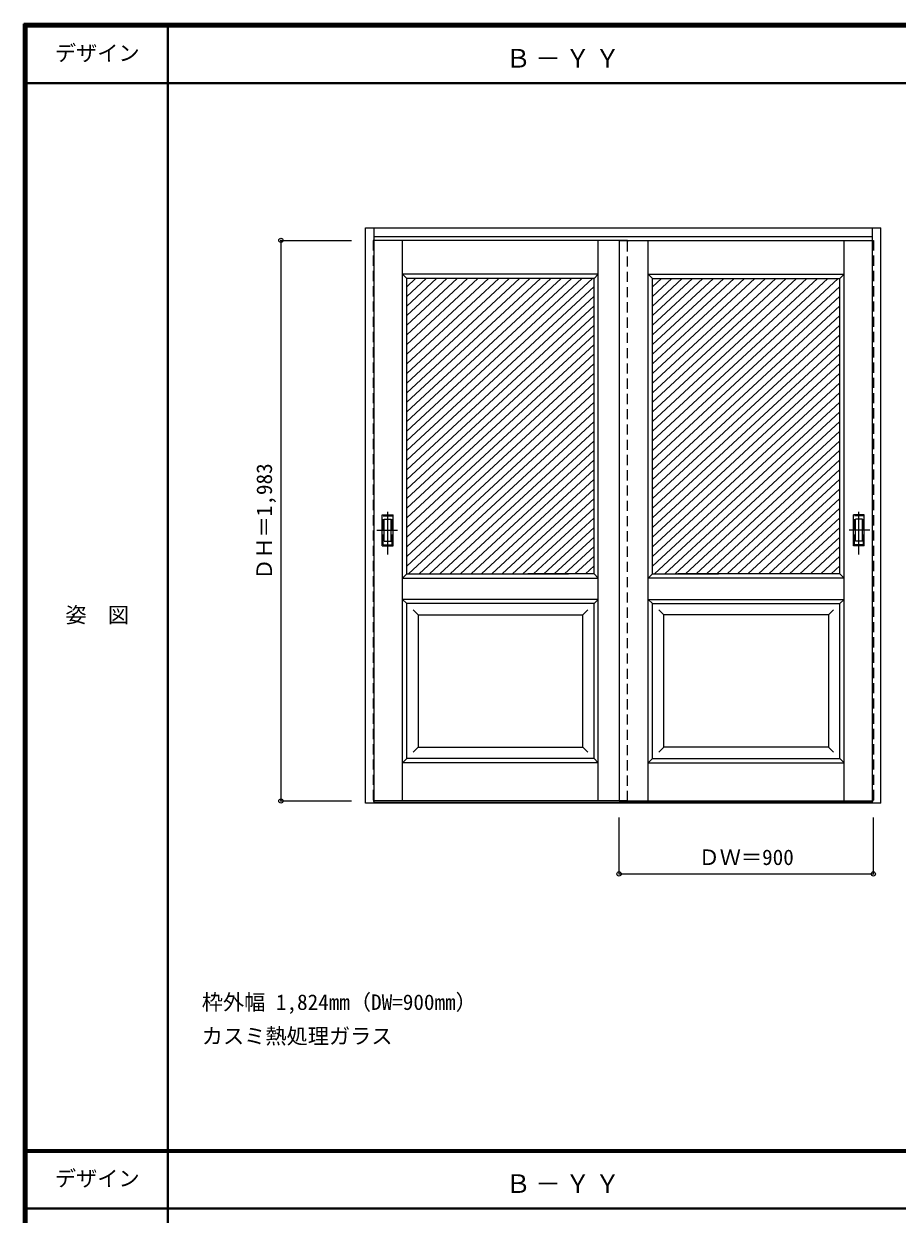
# Model space of a CAD drawing. Units: millimetres, scale not verified. Extents: x -6000 to 5700, y -4307 to 4175.
# Drawn here: x -6000 to -2909, y -36 to 4175 of the extents above; entities that cross this region are included whole.
import ezdxf
from ezdxf.enums import TextEntityAlignment as Align

# ---------------------------------------------------------------- set-up
doc = ezdxf.new("R2010")
doc.units = ezdxf.units.MM
doc.header["$LTSCALE"] = 30
doc.header["$PDMODE"] = 32
doc.header["$PDSIZE"] = 15
doc.linetypes.add('CHAIN1', pattern=[8, 5, -1, 1, -1])
doc.linetypes.add('DASHED1', pattern=[1.8, 1.2, -0.6])
for name, color, linetype, lineweight in [('0-2_扉', 7, 'Continuous', 18), ('0-4_枠', 3, 'Continuous', 25), ('0-6_引手', 7, 'Continuous', 18), ('0-A_文字', 7, 'Continuous', 18), ('0-B_寸法', 7, 'Continuous', 9), ('0-C_ハッチ', 4, 'Continuous', 9), ('F-1_枠', 6, 'Continuous', 40), ('F-A_文字', 7, 'Continuous', 18)]:
    doc.layers.add(name, color=color, linetype=linetype, lineweight=lineweight)
doc.styles.add('ＭＳ ゴシック', font='')
doc.styles.get('ＭＳ ゴシック').set_extended_font_data('MS Gothic')

msp = doc.modelspace()

# ---------------------------------------------------------------- linework, layer by layer
at = {"layer": '0-2_扉', "color": 4, "linetype": 'DASHED1', "lineweight": 9}
for p, q in [((-4763, 3409), (-4763, 1426)), ((-4760, 3409), (-4763, 3409)), ((-3893, 3409), (-3893, 3405)), ((-3863, 1426), (-3863, 3409)), ((-3863, 3409), (-3863, 3405)), ((-2996, 3409), (-2993, 3409)), ((-2993, 3409), (-2993, 1426)), ((-4763, 1426), (-4760, 1426)), ((-2993, 1426), (-2996, 1426))]:
    msp.add_line(p, q, dxfattribs=at)
at = {"layer": '0-2_扉'}
for p, q in [((-3863, 3409), (-4760, 3409)), ((-4659.5, 1426.62), (-4659.5, 3409)), ((-3966.5, 1426.62), (-3966.5, 3409)), ((-3893, 3409), (-3893, 1426)), ((-3893, 3409), (-2996, 3409)), ((-3789.5, 1426.62), (-3789.5, 3409)), ((-3096.5, 1426.62), (-3096.5, 3409)), ((-4659.5, 3289), (-4644.5, 3274)), ((-3966.5, 3289), (-4659.5, 3289)), ((-3966.5, 3289), (-3981.5, 3274)), ((-3789.5, 3289), (-3774.5, 3274)), ((-3981.5, 3274), (-4644.5, 3274)), ((-4644.5, 2229), (-4644.5, 3274)), ((-3774.5, 2371.05), (-3774.5, 3274)), ((-3774.5, 3274), (-3111.5, 3274)), ((-3111.5, 2229), (-3111.5, 3274)), ((-3981.69, 3091), (-3981.5, 3091)), ((-3774.31, 3091), (-3774.5, 3091)), ((-3774.5, 2229), (-3774.5, 2371.05)), ((-4644.5, 2229), (-4659.5, 2214)), ((-4659.5, 2214), (-3966.5, 2214)), ((-4644.5, 2229), (-4071.5, 2229)), ((-3981.5, 2229), (-4215.5, 2229)), ((-3966.5, 2214), (-3981.5, 2229)), ((-3789.5, 2214), (-3774.5, 2229)), ((-3774.5, 2229), (-3540.5, 2229)), ((-3111.5, 2229), (-3684.5, 2229)), ((-3966.5, 2139), (-4659.5, 2139)), ((-4644.5, 1576), (-4644.5, 2124)), ((-3966.5, 2139), (-3981.5, 2124)), ((-3981.5, 1576), (-3981.5, 2124)), ((-3789.5, 2139), (-3774.5, 2124)), ((-3789.5, 2139), (-3096.5, 2139)), ((-3774.5, 2124), (-3111.5, 2124)), ((-3774.5, 1576), (-3774.5, 2124)), ((-3111.5, 2124), (-3096.5, 2139)), ((-3111.5, 1576), (-3111.5, 2124)), ((-4604.5, 2084), (-4622.18, 2101.68)), ((-4604.5, 2084), (-4604.5, 1616)), ((-4604.5, 2084), (-4021.46, 2084)), ((-4021.5, 2084), (-4003.82, 2101.68)), ((-3734.5, 2084), (-3752.18, 2101.68)), ((-3151.5, 2084), (-3734.54, 2084)), ((-3734.54, 1616), (-3734.54, 2084)), ((-3151.5, 2084), (-3133.82, 2101.68)), ((-3151.5, 2084), (-3151.5, 1616)), ((-4604.5, 1616), (-4622.18, 1598.32)), ((-4021.46, 1616), (-4021.46, 1617.43)), ((-4021.46, 1616), (-4003.79, 1598.32)), ((-3734.54, 1616), (-3752.21, 1598.32)), ((-3734.54, 1616), (-3734.54, 1617.43)), ((-3151.5, 1616), (-3734.54, 1616)), ((-3151.5, 1616), (-3133.82, 1598.32)), ((-4644.5, 1576), (-4659.5, 1561)), ((-3966.5, 1561), (-4659.5, 1561)), ((-3981.5, 1576), (-4644.5, 1576)), ((-3981.5, 1576), (-3966.5, 1561)), ((-3774.5, 1576), (-3789.5, 1561)), ((-3789.5, 1561), (-3096.5, 1561)), ((-3863, 1426), (-4760, 1426)), ((-3893, 1426), (-2996, 1426))]:
    msp.add_line(p, q, dxfattribs=at)
for points in [[(-3789.5, 3289), (-3096.5, 3289), (-3111.5, 3274)], [(-3981.5, 2229), (-3981.5, 2371.05), (-3981.5, 3274)], [(-3111.5, 2229), (-3096.5, 2214), (-3789.5, 2214)], [(-3981.5, 2124), (-4644.5, 2124), (-4659.5, 2139)], [(-4604.5, 1616), (-4021.46, 1616), (-4021.46, 2084)], [(-3774.5, 1576), (-3111.5, 1576), (-3096.5, 1561)]]:
    msp.add_lwpolyline(points, dxfattribs=at)
at = {"layer": '0-4_枠'}
for p, q in [((-4790, 1418), (-4790, 3453)), ((-4790, 3453), (-2966, 3453)), ((-4760, 1418), (-4760, 3453)), ((-2996, 1426.54), (-2996, 3453)), ((-2966, 1418), (-2966, 3453)), ((-4760, 3423), (-2996, 3423)), ((-4760, 1418), (-4790, 1418)), ((-2996, 1421), (-4760, 1421)), ((-2996, 1418), (-4760, 1418)), ((-2996, 1426.2), (-2996, 1426.54)), ((-2996, 1418), (-2996, 1426.2)), ((-2966, 1418), (-2996, 1418))]:
    msp.add_line(p, q, dxfattribs=at)
at = {"layer": '0-6_引手', "linetype": 'CHAIN1'}
for p, q in [((-4712, 2298.27), (-4712, 2469.12)), ((-3044, 2298.27), (-3044, 2469.12)), ((-4750.07, 2383.5), (-4677.56, 2383.5)), ((-3005.93, 2383.5), (-3078.44, 2383.5))]:
    msp.add_line(p, q, dxfattribs=at)
at = {"layer": '0-6_引手'}
for p, q in [((-4731, 2438.5), (-4693, 2438.5)), ((-4731, 2328.5), (-4731, 2438.5)), ((-4724.5, 2422.5), (-4699.5, 2422.5)), ((-4724.5, 2344.5), (-4724.5, 2422.5)), ((-4699.5, 2344.5), (-4699.5, 2422.5)), ((-4693, 2328.5), (-4693, 2438.5)), ((-3025, 2438.5), (-3063, 2438.5)), ((-3063, 2328.5), (-3063, 2438.5)), ((-3031.5, 2422.5), (-3056.5, 2422.5)), ((-3056.5, 2344.5), (-3056.5, 2422.5)), ((-3031.5, 2344.5), (-3031.5, 2422.5)), ((-3025, 2328.5), (-3025, 2438.5)), ((-4731, 2328.5), (-4693, 2328.5)), ((-4724.5, 2344.5), (-4699.5, 2344.5)), ((-3025, 2328.5), (-3063, 2328.5)), ((-3031.5, 2344.5), (-3056.5, 2344.5))]:
    msp.add_line(p, q, dxfattribs=at)
at = {"layer": '0-6_引手', "linetype": 'DASHED1'}
for p, q in [((-4696, 2332.5), (-4696, 2434.5)), ((-3060, 2332.5), (-3060, 2434.5)), ((-4728, 2332.5), (-4696, 2332.5)), ((-3028, 2332.5), (-3060, 2332.5))]:
    msp.add_line(p, q, dxfattribs=at)
for points in [[(-4728, 2332.5), (-4728, 2434.5), (-4696, 2434.5)], [(-3028, 2332.5), (-3028, 2434.5), (-3060, 2434.5)]]:
    msp.add_lwpolyline(points, dxfattribs=at)
at = {"layer": '0-B_寸法', "color": 4}
for p, q in [((-5090, 3409), (-4840, 3409)), ((-5090, 3409), (-5090, 1426)), ((-5090, 1426), (-4840, 1426)), ((-3893, 1168), (-3893, 1368)), ((-2993, 1168), (-2993, 1368)), ((-3893, 1168), (-2993, 1168))]:
    msp.add_line(p, q, dxfattribs=at)
at = {"layer": '0-B_寸法'}
for p in [(-5090, 3409), (-5090, 1426), (-3893, 1168), (-2993, 1168)]:
    msp.add_point(p, dxfattribs=at)
at = {"layer": '0-C_ハッチ'}
for p, q in [((-4576.36, 3274), (-4644.5, 3210.9)), ((-4539.56, 3274), (-4644.5, 3176.83)), ((-4502.76, 3274), (-4644.5, 3142.76)), ((-4465.97, 3274), (-4644.5, 3108.69)), ((-4613.15, 3274), (-4644.5, 3244.97)), ((-4429.17, 3274), (-4644.5, 3074.62)), ((-4392.37, 3274), (-4644.5, 3040.55)), ((-4355.58, 3274), (-4644.5, 3006.48)), ((-4318.78, 3274), (-4644.5, 2972.41)), ((-4281.98, 3274), (-4644.5, 2938.34)), ((-4245.18, 3274), (-4644.5, 2904.26)), ((-4208.39, 3274), (-4644.5, 2870.19)), ((-4171.59, 3274), (-4644.5, 2836.12)), ((-4134.79, 3274), (-4644.5, 2802.05)), ((-3987.61, 3274), (-4644.5, 2665.77)), ((-4098, 3274), (-4644.5, 2767.98)), ((-4061.2, 3274), (-4644.5, 2733.91)), ((-4024.4, 3274), (-4644.5, 2699.84)), ((-3981.5, 3245.58), (-4644.5, 2631.7)), ((-3706.36, 3274), (-3774.5, 3210.9)), ((-3669.56, 3274), (-3774.5, 3176.83)), ((-3632.76, 3274), (-3774.5, 3142.76)), ((-3595.97, 3274), (-3774.5, 3108.69)), ((-3743.15, 3274), (-3774.5, 3244.97)), ((-3559.17, 3274), (-3774.5, 3074.62)), ((-3522.37, 3274), (-3774.5, 3040.55)), ((-3485.58, 3274), (-3774.5, 3006.48)), ((-3448.78, 3274), (-3774.5, 2972.41)), ((-3411.98, 3274), (-3774.5, 2938.34)), ((-3375.18, 3274), (-3774.5, 2904.26)), ((-3338.39, 3274), (-3774.5, 2870.19)), ((-3301.59, 3274), (-3774.5, 2836.12)), ((-3264.79, 3274), (-3774.5, 2802.05)), ((-3117.61, 3274), (-3774.5, 2665.77)), ((-3228, 3274), (-3774.5, 2767.98)), ((-3191.2, 3274), (-3774.5, 2733.91)), ((-3154.4, 3274), (-3774.5, 2699.84)), ((-3111.5, 3245.58), (-3774.5, 2631.7)), ((-3981.5, 3211.51), (-4644.5, 2597.62)), ((-3111.5, 3211.51), (-3774.5, 2597.62)), ((-3981.5, 3177.44), (-4644.5, 2563.55)), ((-3111.5, 3177.44), (-3774.5, 2563.55)), ((-3981.5, 3143.37), (-4644.5, 2529.48)), ((-3111.5, 3143.37), (-3774.5, 2529.48)), ((-3981.5, 3109.3), (-4644.5, 2495.41)), ((-3981.5, 3075.23), (-4644.5, 2461.34)), ((-3111.5, 3109.3), (-3774.5, 2495.41)), ((-3111.5, 3075.23), (-3774.5, 2461.34)), ((-3981.5, 3041.16), (-4644.5, 2427.27)), ((-3111.5, 3041.16), (-3774.5, 2427.27)), ((-3981.5, 3007.09), (-4644.5, 2393.2)), ((-3111.5, 3007.09), (-3774.5, 2393.2)), ((-3981.5, 2973.02), (-4644.5, 2359.13)), ((-3111.5, 2973.02), (-3774.5, 2359.13)), ((-3981.5, 2938.95), (-4644.5, 2325.06)), ((-3111.5, 2938.95), (-3774.5, 2325.06)), ((-3981.5, 2904.87), (-4644.5, 2290.99)), ((-3981.5, 2870.8), (-4644.5, 2256.91)), ((-3111.5, 2904.87), (-3774.5, 2290.99)), ((-3111.5, 2870.8), (-3774.5, 2256.91)), ((-3981.5, 2836.73), (-4637.85, 2229)), ((-3111.5, 2836.73), (-3767.85, 2229)), ((-3981.5, 2802.66), (-4601.05, 2229)), ((-3111.5, 2802.66), (-3731.05, 2229)), ((-3981.5, 2768.59), (-4564.26, 2229)), ((-3111.5, 2768.59), (-3694.26, 2229)), ((-3981.5, 2734.52), (-4527.46, 2229)), ((-3981.5, 2700.45), (-4490.66, 2229)), ((-3111.5, 2734.52), (-3657.46, 2229)), ((-3111.5, 2700.45), (-3620.66, 2229)), ((-3981.5, 2666.38), (-4453.87, 2229)), ((-3111.5, 2666.38), (-3583.87, 2229)), ((-3981.5, 2632.31), (-4417.07, 2229)), ((-3111.5, 2632.31), (-3547.07, 2229)), ((-3981.5, 2598.23), (-4380.27, 2229)), ((-3111.5, 2598.23), (-3510.27, 2229)), ((-3981.5, 2564.16), (-4343.48, 2229)), ((-3981.5, 2530.09), (-4306.68, 2229)), ((-3111.5, 2564.16), (-3473.48, 2229)), ((-3111.5, 2530.09), (-3436.68, 2229)), ((-3981.5, 2496.02), (-4269.88, 2229)), ((-3111.5, 2496.02), (-3399.88, 2229)), ((-3981.5, 2461.95), (-4233.09, 2229)), ((-3111.5, 2461.95), (-3363.09, 2229)), ((-3981.5, 2427.88), (-4196.29, 2229)), ((-3111.5, 2427.88), (-3326.29, 2229)), ((-3981.5, 2393.81), (-4159.49, 2229)), ((-3981.5, 2359.74), (-4122.7, 2229)), ((-3111.5, 2393.81), (-3289.49, 2229)), ((-3111.5, 2359.74), (-3252.7, 2229)), ((-3981.5, 2325.67), (-4085.9, 2229)), ((-3111.5, 2325.67), (-3215.9, 2229)), ((-3981.5, 2291.59), (-4049.1, 2229)), ((-3111.5, 2291.59), (-3179.1, 2229)), ((-3981.5, 2257.52), (-4012.31, 2229)), ((-3111.5, 2257.52), (-3142.31, 2229))]:
    msp.add_line(p, q, dxfattribs=at)
at = {"layer": 'F-1_枠'}
for p, q in [((-6000, 4175), (5700, 4175)), ((-6000, 4175), (-6000, -4205)), ((-6000, 4170), (5700, 4170)), ((-5995, 4175), (-5995, -4205)), ((-5990, 4175), (-5990, -4205)), ((-5490, 4175), (-5490, -3790)), ((-6000, 4165), (5700, 4165)), ((-6000, 3965), (5700, 3965)), ((-6000, 190.5), (5700, 190.5)), ((-6000, 187.5), (5700, 187.5)), ((-6000, 184.5), (5700, 184.5)), ((-6000, -15.5), (5700, -15.5))]:
    msp.add_line(p, q, dxfattribs=at)

# ---------------------------------------------------------------- texts
at = {"layer": '0-A_文字', "style": 'ＭＳ ゴシック'}
for s, p in [('枠外幅 1,824mm（DW=900mm）', (-5370, 670.5)), ('カスミ熱処理ガラス', (-5370, 550.5))]:
    msp.add_text(s, height=54.99, dxfattribs=at).set_placement(p, align=Align.BOTTOM_LEFT)
at = {"layer": '0-A_文字', "char_height": 65.98, "attachment_point": 7, "style": 'ＭＳ ゴシック'}
for insert in [(-4295, 4020), (-4295, 39.5)]:
    msp.add_mtext('\\T1.17;Ｂ－ＹＹ', dxfattribs=dict(at, insert=insert))
at = {"layer": '0-B_寸法', "style": 'ＭＳ ゴシック'}
msp.add_text('ＤＨ＝1,983', height=54.99, rotation=90, dxfattribs=at).set_placement((-5105, 2208.25), align=Align.BOTTOM_LEFT)
msp.add_text('ＤＷ＝900', height=54.99, dxfattribs=at).set_placement((-3611.75, 1183), align=Align.BOTTOM_LEFT)
at = {"layer": 'F-A_文字', "style": 'ＭＳ ゴシック'}
for s, p in [('デザイン', (-5890, 4027.5)), ('姿\u3000図', (-5852.5, 2040.25)), ('デザイン', (-5890, 47))]:
    msp.add_text(s, height=54.99, dxfattribs=at).set_placement(p, align=Align.BOTTOM_LEFT)

doc.saveas('drawing.dxf')
